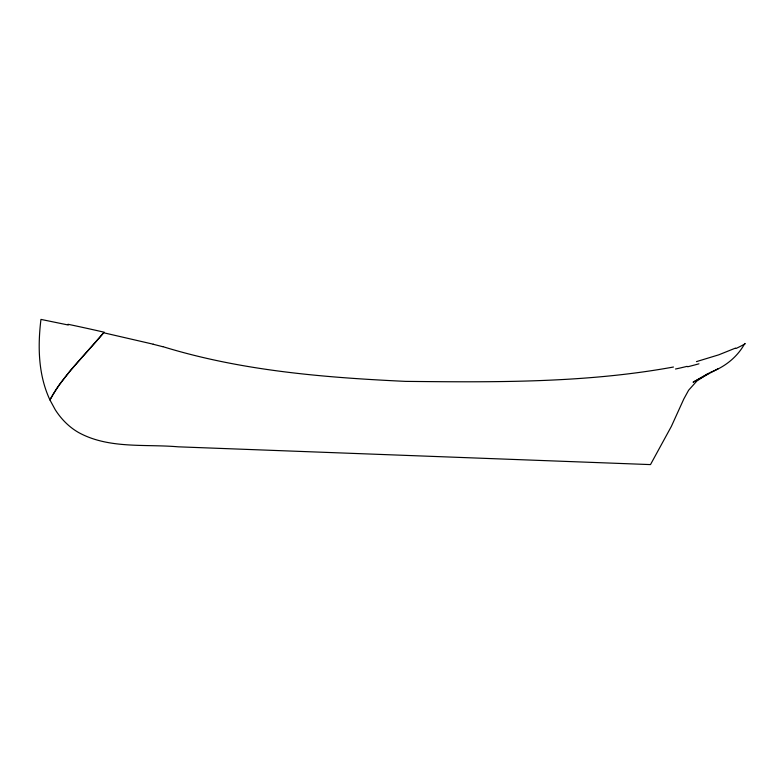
<?xml version="1.0" encoding="UTF-8"?>
<svg xmlns="http://www.w3.org/2000/svg" width="784" height="784" viewBox="0 0 784 784"><rect width="100%" height="100%" fill="white"/><g stroke="black" fill="none" stroke-linecap="round" stroke-linejoin="round"><path stroke-width="1.18" d="M52.254 395.842L49.941 399.958L55.272 409.777A137.641 90.082 -68.6 0 0 78.772 432.621C109.005 449.144 145.236 443.94 178.184 446.821L650.485 464.598L671.339 426.447L683.834 398.948L688.617 390.236L696.888 380.985L709.353 372.88M52.724 395.028L55.635 390.236A141.345 104.184 -87.8 0 1 59.731 384.111L70.305 370.665L103.645 332.769L153.448 344.254M744.8 343.451C737.43 357.024 724.975 366.834 710.657 372.233M103.645 332.788C85.378 354.858 63.808 374.556 49.931 399.938C38.22 374.899 37.642 346.381 40.954 319.402L68.326 325.027M708.06 373.547L693.085 382.21L718.418 368.549M735.588 348.067L718.752 354.829L696.466 361.62M673.446 367.02C585.236 383.131 494.929 382.288 405.602 381.377C323.939 377.516 241.57 370.881 163.033 346.695M745.28 343.764A492.303 208.319 25.3 0 1 736.127 348.419M153.213 344.274A147.147 18.316 11 0 1 162.778 346.714M687.088 366.353A832 383.082 31.3 0 1 675.504 369.019M698.965 363.805A876.914 395.371 29.9 0 1 687.656 366.785M68.022 324.272A219.922 23.589 12.3 0 1 104.38 332.259"/></g></svg>
